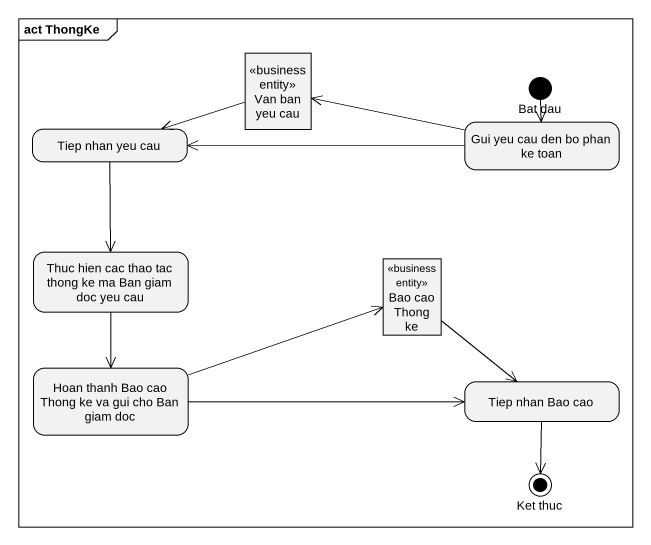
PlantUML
@startuml
mainframe act ThongKe
hide empty description
state "Van ban yeu cau" as Van_ban_yeu_cau <<business entity>>
state "Bat dau" as Bat_dau <<start>>
state "Tiep nhan yeu cau" as Tiep_nhan_yeu_cau
state "Gui yeu cau den bo phan ke toan" as Gui_yeu_cau_den_bo_phan_ke
state "Thuc hien cac thao tac thong ke ma Ban giam doc yeu cau" as Thuc_hien_cac_thao_tac
state "Bao cao Thong ke" as Bao_cao_Thong_ke <<business entity>>
state "Hoan thanh Bao cao Thong ke va gui cho Ban giam doc" as Hoan_thanh_Bao_cao_Thong_ke
state "Tiep nhan Bao cao" as Tiep_nhan_Bao_cao
state "Ket thuc" as Ket_thuc <<end>>
Van_ban_yeu_cau -left-> Tiep_nhan_yeu_cau
Bat_dau --> Gui_yeu_cau_den_bo_phan_ke
Tiep_nhan_yeu_cau --> Thuc_hien_cac_thao_tac
Gui_yeu_cau_den_bo_phan_ke -left-> Van_ban_yeu_cau
Gui_yeu_cau_den_bo_phan_ke -left-> Tiep_nhan_yeu_cau
Thuc_hien_cac_thao_tac --> Hoan_thanh_Bao_cao_Thong_ke
Bao_cao_Thong_ke --> Tiep_nhan_Bao_cao
Hoan_thanh_Bao_cao_Thong_ke -right-> Bao_cao_Thong_ke
Hoan_thanh_Bao_cao_Thong_ke -right-> Tiep_nhan_Bao_cao
Tiep_nhan_Bao_cao --> Ket_thuc
@enduml
